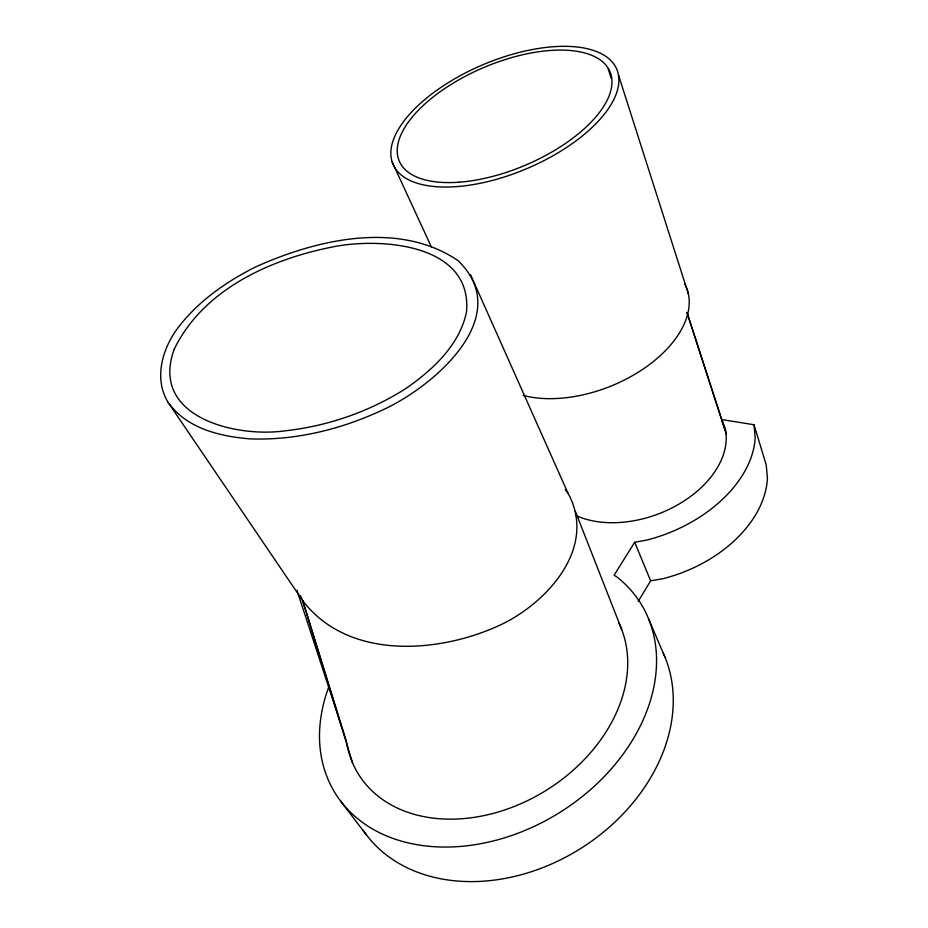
<?xml version="1.0" encoding="UTF-8"?>
<svg xmlns="http://www.w3.org/2000/svg" width="928" height="928" viewBox="0 0 928 928"><rect width="100%" height="100%" fill="white"/><g stroke="black" fill="none" stroke-linecap="round" stroke-linejoin="round"><path stroke-width="1.39" d="M638.197 601.39L650.644 580.812L662.441 578.805A118.784 81.803 -20.5 0 0 767.433 477.862L766.203 464.835L754.023 424.734L721.81 419.595L725.278 428.794A93.16 61.979 -20.9 0 1 678.832 504.182A93.16 61.979 -20.9 0 1 576.253 515.701M754.023 424.734L755.172 437.714A121.939 81.212 -20.9 0 1 646.77 540.084L634.682 542.265L614.092 575.256L617.213 577.181A179.846 134.746 -31.8 0 1 518.74 832.926A179.846 134.746 -31.8 0 1 328.616 687.428M168.119 402.392C186.841 428.736 220.574 436.659 251.047 438.932C296.682 440.371 341.875 429.096 383.032 409.77C432.982 386.918 516.014 316.692 458.038 260.629C398.402 220.098 316.297 239.505 255.316 267.055C224.506 282.669 195.356 303.166 175.206 331.667C161.379 352.199 154.442 379.993 168.119 402.392L302.656 600.613C348.058 660.307 438.468 653.579 499.821 625.217C547.033 603.2 597.899 547.485 567.936 493.081L470.566 274.723M565.256 489.682L567.936 493.081M340.611 801.119L366.514 835.014M300.37 595.672L302.656 600.613L346.434 741.356L296.89 590.162M392.173 162.006L431.427 247.045M648.498 618.593L664.958 657.117M634.682 542.265L650.644 580.812M575.337 511.282L621.679 629.486M608.142 68.823L611.25 78.462M686.998 312.434L725.313 430.801M687.01 312.62L726.311 434.014M618.454 74.924A121.545 56.399 -23 0 1 456.924 186.598A121.545 56.399 -23 0 1 439.222 88.578A121.545 56.399 -23 0 1 618.454 74.924L688.379 293.944M302.656 600.613L352.582 762.897M663.288 653.266A174.65 134.862 -32.3 0 1 575.163 851.881A174.65 134.862 -32.3 0 1 363.196 830.386M618.918 623.117A150.719 112.752 -31.8 0 1 521.049 803.625A150.719 112.752 -31.8 0 1 346.654 742.748M684.504 283.469A107.474 63.324 -21.8 0 1 644.89 367.836A107.474 63.324 -21.8 0 1 523.241 395.456M174.278 349.056C149.327 416.753 235.028 437.854 284.757 430.859C327.688 426.196 369.332 411.707 405.803 388.554C432.738 369.831 459.279 345.518 466.506 312.156C472.503 245.166 384.923 237.904 337.351 246.036C273.586 257.822 204.172 287.819 174.278 349.056M459.07 182.201A114.469 53.105 -23 0 0 611.598 77.21A114.469 53.105 -23 0 0 443.12 89.645A114.469 53.105 -23 0 0 459.07 182.201"/></g></svg>
